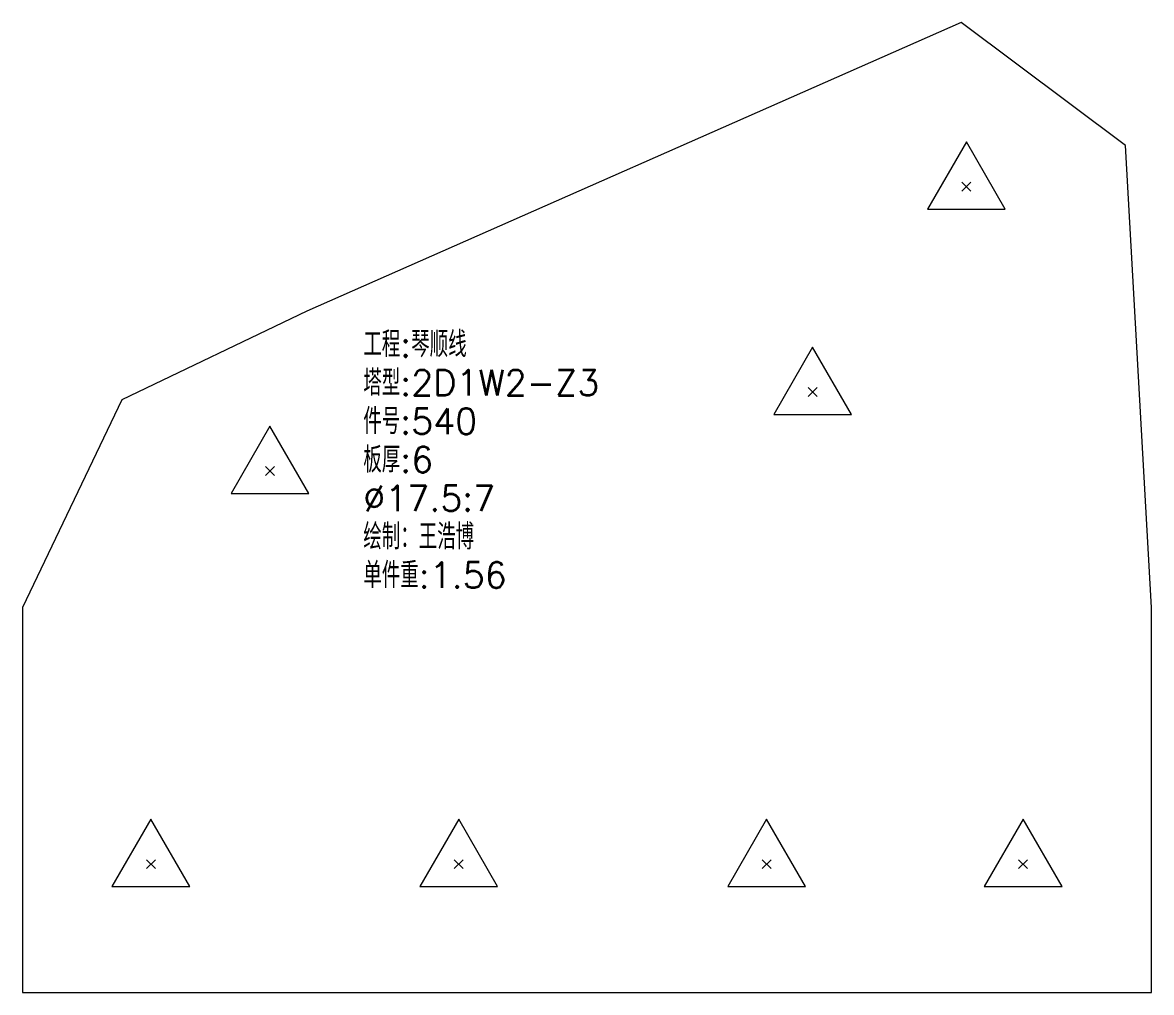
# Model space of a CAD drawing. Extents: x -580 to 8755, y 0 to 14723.
# Drawn here: x 0 to 220, y 6947.1 to 7136.1 of the extents above; entities that cross this region are included whole.
import ezdxf
from ezdxf.enums import TextEntityAlignment as Align

# ---------------------------------------------------------------- set-up
doc = ezdxf.new("R2010")
doc.units = 0
doc.header["$MEASUREMENT"] = 0
doc.layers.add('1', color=7, linetype='CONTINUOUS', lineweight=25)
doc.styles.get("Standard").update_dxf_attribs({"font": 'simplex.shx', "width": 0.7, "height": 3, "bigfont": 'gbhzfs.shx'})

msp = doc.modelspace()

# ---------------------------------------------------------------- linework, layer by layer
at = {"layer": '1', "color": 7, "linetype": 'Continuous', "lineweight": 18}
for p, q in [((182.92915, 7136.1064), (55.40277, 7079.87876)), ((214.93951, 7112.12023), (182.92915, 7136.1064)), ((220, 7022.06408), (214.93951, 7112.12023)), ((55.40277, 7079.87876), (19.34622, 7062.5604)), ((19.34622, 7062.5604), (0, 7022.06408)), ((0, 7022.06408), (0, 6947.06408)), ((220, 6947.06408), (220, 7022.06408)), ((0, 6947.06408), (220, 6947.06408))]:
    msp.add_line(p, q, dxfattribs=at)
at = {"layer": '1', "color": 7, "linetype": 'Continuous', "lineweight": 13}
for p, q in [((183.94298, 7112.85684), (176.36548, 7099.73184)), ((191.52048, 7099.73184), (183.94298, 7112.85684)), ((183.06798, 7103.23184), (184.81798, 7104.98184)), ((184.81798, 7103.23184), (183.06798, 7104.98184)), ((176.36548, 7099.73184), (191.52048, 7099.73184)), ((153.96025, 7072.84388), (146.38275, 7059.71888)), ((161.53775, 7059.71888), (153.96025, 7072.84388)), ((153.08525, 7063.21888), (154.83525, 7064.96888)), ((154.83525, 7063.21888), (153.08525, 7064.96888)), ((146.38275, 7059.71888), (161.53775, 7059.71888)), ((48.19847, 7057.43425), (40.62097, 7044.30925)), ((55.77597, 7044.30925), (48.19847, 7057.43425)), ((47.32347, 7047.80925), (49.07347, 7049.55925)), ((49.07347, 7047.80925), (47.32347, 7049.55925)), ((40.62097, 7044.30925), (55.77597, 7044.30925)), ((25, 6980.81408), (17.4225, 6967.68908)), ((32.5775, 6967.68908), (25, 6980.81408)), ((85, 6980.81408), (77.4225, 6967.68908)), ((92.5775, 6967.68908), (85, 6980.81408)), ((145, 6980.81408), (137.4225, 6967.68908)), ((152.5775, 6967.68908), (145, 6980.81408)), ((195, 6980.81408), (187.4225, 6967.68908)), ((202.5775, 6967.68908), (195, 6980.81408)), ((24.125, 6971.18908), (25.875, 6972.93908)), ((25.875, 6971.18908), (24.125, 6972.93908)), ((84.125, 6971.18908), (85.875, 6972.93908)), ((85.875, 6971.18908), (84.125, 6972.93908)), ((144.125, 6971.18908), (145.875, 6972.93908)), ((145.875, 6971.18908), (144.125, 6972.93908)), ((194.125, 6971.18908), (195.875, 6972.93908)), ((195.875, 6971.18908), (194.125, 6972.93908)), ((17.4225, 6967.68908), (32.5775, 6967.68908)), ((77.4225, 6967.68908), (92.5775, 6967.68908)), ((137.4225, 6967.68908), (152.5775, 6967.68908)), ((187.4225, 6967.68908), (202.5775, 6967.68908))]:
    msp.add_line(p, q, dxfattribs=at)

# ---------------------------------------------------------------- texts
at = {"layer": '1', "color": 7, "linetype": 'Continuous', "lineweight": 18}
for s, p in [('工程:琴顺线', (66.40426, 7069.40103)), ('塔型:2D1W2-Z3', (66.40426, 7061.90103)), ('件号:540', (66.40426, 7054.40103)), ('板厚:6', (66.40426, 7046.90103)), ('%%c17.5:7', (66.40426, 7039.40103)), ('绘制：王浩博', (66.40426, 7031.90103)), ('单件重:1.56', (66.40426, 7024.40103))]:
    msp.add_text(s, height=5, dxfattribs=at).set_placement(p, align=Align.BOTTOM_LEFT)

doc.saveas('drawing.dxf')
